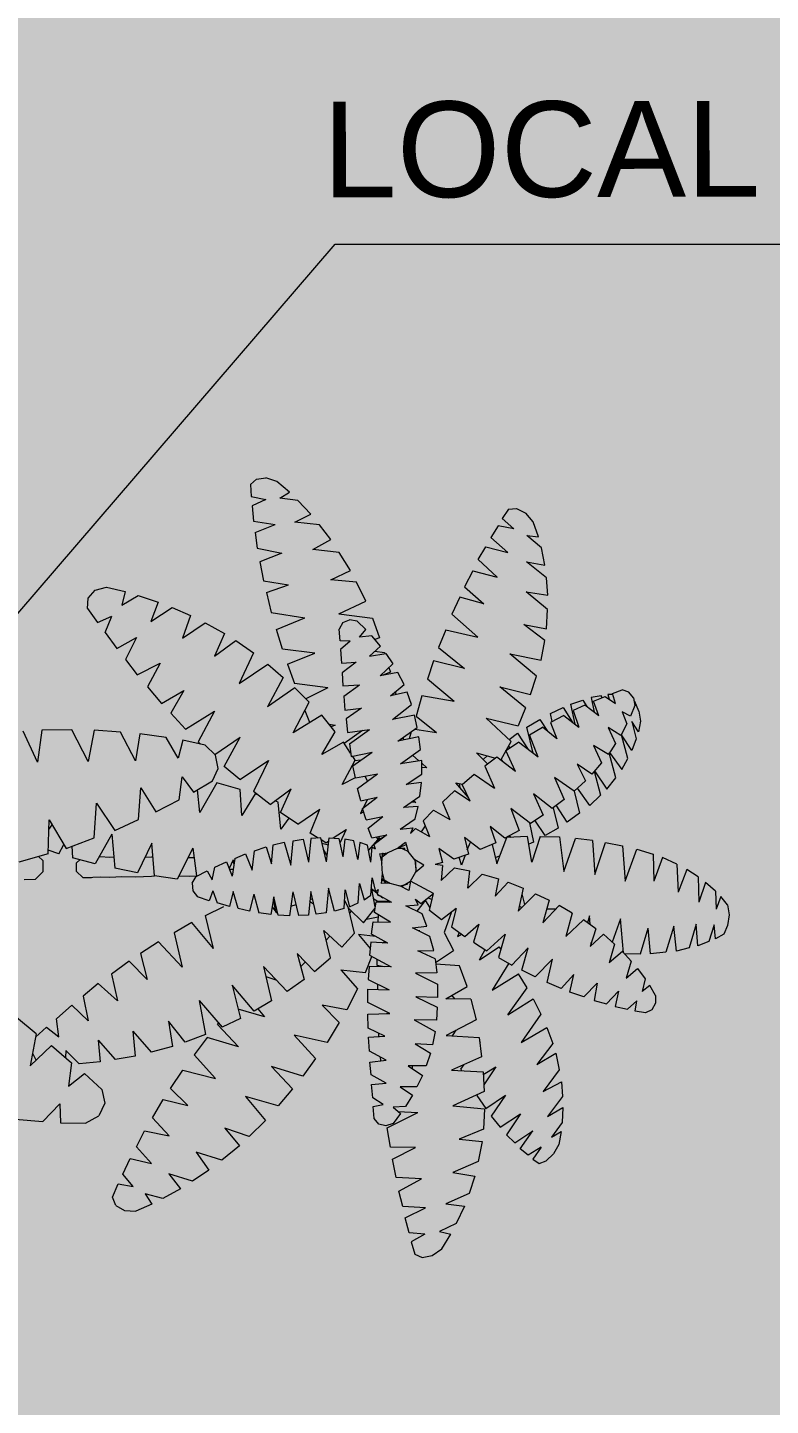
# Model space of a CAD drawing. Header units: centimetres. Extents: x 7997 to 116674, y 1017 to 13844.
# Drawn here: x 25346 to 25657, y 9328 to 9904 of the extents above; entities that cross this region are included whole.
import ezdxf
from ezdxf.enums import TextEntityAlignment as Align

# ---------------------------------------------------------------- set-up
doc = ezdxf.new("R2010")
doc.units = ezdxf.units.CM
doc.header["$LTSCALE"] = 200
doc.layers.add('DIM', color=11, linetype='Continuous')
doc.layers.add('LINES', color=7, linetype='Continuous')
doc.layers.add('FURNITURE', color=251, linetype='Continuous', lineweight=5)
doc.layers.add('TEXT', color=6, linetype='Continuous', lineweight=18)
doc.styles.add('ARIAL', font='arial.ttf', dxfattribs={"width": 0.8, "height": 150})
doc.styles.add('T2', font='')
doc.styles.get('T2').set_extended_font_data('Elisia')
doc.dimstyles.new('NORMAL', dxfattribs={"dimtxt": 18, "dimasz": 5, "dimexe": 5, "dimexo": 5, "dimgap": 1, "dimtad": 0, "dimdec": 0, "dimdsep": 46, "dimtxsty": 'T2', "dimblk1": 'OBLIQUE', "dimblk2": 'OBLIQUE', "dimsah": 1, "dimcen": 0.09, "dimclrd": 4, "dimclre": 4, "dimclrt": 6, "dimadec": 0, "dimazin": 0, "dimtfac": 1, "dimtdec": 0, "dimtofl": 0, "dimtmove": 1, "dimatfit": 2, "dimldrblk": 'OPEN30', "dimfxl": 0, "dimtolj": 1, "dimtzin": 0, "dimlwd": 5, "dimlwe": 5, "dimarcsym": 0})

# ---------------------------------------------------------------- blocks, each defined once
blk = doc.blocks.new('_OBLIQUE')
at = {"color": 0, "linetype": 'ByBlock'}
blk.add_line((-0.5, -0.5), (0.5, 0.5), dxfattribs=at)
blk = doc.blocks.new('DOT')
at = {"color": 0, "linetype": 'ByBlock'}
blk.add_line((-0.5, 0), (-1, 0), dxfattribs=at)
at = {"color": 0, "linetype": 'ByBlock', "const_width": 0.5}
blk.add_lwpolyline([(-0.25, 0, 1), (0.25, 0, 1)], format="xyb", close=True, dxfattribs=at)
blk = doc.blocks.new('t4p')
at = {"color": 6, "linetype": 'ByBlock'}
for p, q in [((109.58, 118.11), (110.65, 121.91)), ((110.65, 121.91), (112.96, 122.98)), ((112.96, 122.98), (116.17, 122.39)), ((116.17, 122.39), (119.14, 120.29)), ((113.91, 115.73), (109.58, 118.11)), ((119.14, 120.29), (122.05, 115.77)), ((108.98, 115.22), (107.74, 110.51)), ((113.91, 115.73), (108.98, 115.22)), ((118.43, 114.9), (122.05, 115.77)), ((123.77, 112.41), (118.43, 114.9)), ((126.33, 107.02), (123.77, 112.41)), ((107.74, 110.51), (114.09, 107.38)), ((16.98, 106.07), (15.97, 103.5)), ((16.98, 106.07), (19.65, 107.74)), ((19.65, 107.74), (23.22, 107.89)), ((28.21, 105.8), (23.22, 107.89)), ((26.19, 102.51), (28.21, 105.8)), ((31.71, 103.97), (26.19, 102.51)), ((37.24, 101), (31.71, 103.97)), ((106.97, 106.98), (105.78, 102.11)), ((114.09, 107.38), (106.97, 106.98)), ((120.51, 106.19), (126.33, 107.02)), ((127.81, 103.06), (120.51, 106.19)), ((15.97, 103.5), (17.75, 99.34)), ((17.75, 99.34), (22.39, 100.17)), ((22.39, 100.17), (19.24, 96.33)), ((33.67, 96.29), (37.24, 101)), ((105.78, 102.11), (112.9, 98.31)), ((129.65, 97.64), (127.81, 103.06)), ((19.24, 96.33), (21.55, 91.38)), ((41.1, 98.59), (33.67, 96.29)), ((46.26, 95.18), (41.1, 98.59)), ((42.28, 89.52), (46.26, 95.18)), ((105.01, 97.88), (103.82, 92.06)), ((112.9, 98.31), (105.01, 97.88)), ((122.82, 96.45), (129.65, 97.64)), ((130.72, 93.05), (122.82, 96.45)), ((21.55, 91.38), (28.27, 92.97)), ((28.27, 92.97), (23.51, 87.78)), ((50.3, 92.06), (42.28, 89.52)), ((55.83, 87.62), (50.3, 92.06)), ((103.82, 92.06), (111.06, 88.53)), ((132.03, 86.79), (130.72, 93.05)), ((146.46, 91.14), (143.97, 89.09)), ((150.5, 88.61), (146.46, 91.14)), ((147.89, 92.41), (149.91, 93.76)), ((150.5, 88.61), (147.89, 92.41)), ((149.91, 93.76), (152.05, 92.93)), ((154.36, 90.71), (152.05, 92.93)), ((23.51, 87.78), (26.13, 82.79)), ((51.31, 82.04), (55.83, 87.62)), ((103.28, 88.37), (102.27, 82.24)), ((111.06, 88.53), (103.28, 88.37)), ((124.78, 85.96), (132.03, 86.79)), ((139.69, 84.73), (142.25, 87.26)), ((142.25, 87.26), (147.95, 83.5)), ((143.97, 89.09), (147.95, 83.5)), ((156.09, 87.82), (154.36, 90.71)), ((156.86, 83.78), (156.09, 87.82)), ((26.13, 82.79), (33.85, 84.37)), ((33.85, 84.37), (28.62, 78.71)), ((58.97, 84.69), (51.31, 82.04)), ((64.08, 79.7), (58.97, 84.69)), ((102.27, 82.24), (111.95, 77.52)), ((132.45, 82.91), (124.78, 85.96)), ((132.86, 76.49), (132.45, 82.91)), ((134.88, 78.79), (137.73, 82.27)), ((137.73, 82.27), (144.09, 78.16)), ((144.09, 78.16), (139.69, 84.73)), ((157.15, 80.89), (153.77, 85.48)), ((153.77, 85.48), (156.86, 83.78)), ((-14.44, 78.83), (-5.83, 79.62)), ((-5.83, 79.62), (-0.42, 74.16)), ((-0.42, 74.16), (-0.3, 80.1)), ((-0.3, 80.1), (7.6, 80.26)), ((7.6, 80.26), (11.75, 77.92)), ((13.71, 73.96), (11.75, 77.92)), ((28.62, 78.71), (32.01, 73.01)), ((57.85, 72.18), (64.08, 79.7)), ((98.23, 79.31), (97.94, 75.58)), ((99.66, 81.09), (98.23, 79.31)), ((101.86, 81.68), (99.66, 81.09)), ((104.11, 80.89), (101.86, 81.68)), ((106.49, 77.84), (104.11, 80.89)), ((104.17, 75.82), (106.49, 77.84)), ((139.4, 72.22), (134.88, 78.79)), ((157.33, 72.81), (152.58, 79.03)), ((152.58, 79.03), (157.45, 76.18)), ((157.45, 76.18), (157.15, 80.89)), ((12.82, 69.68), (13.71, 73.96)), ((32.01, 73.01), (39.73, 74.95)), ((39.73, 74.95), (34.38, 69.56)), ((68.12, 75.19), (57.85, 72.18)), ((72.58, 69.92), (68.12, 75.19)), ((101.09, 74.99), (97.82, 72.89)), ((97.94, 75.58), (101.09, 74.99)), ((108.03, 75.62), (104.17, 75.82)), ((105.66, 77.13), (111.95, 77.52)), ((110.29, 72.1), (108.03, 75.62)), ((122.94, 75.46), (132.86, 76.49)), ((132.74, 71.03), (122.94, 75.46)), ((130.43, 72.3), (133.22, 76.37)), ((133.22, 76.37), (139.4, 72.22)), ((7.42, 64.69), (12.82, 69.68)), ((34.38, 69.56), (38.24, 63.86)), ((66.04, 62.87), (72.58, 69.92)), ((97.82, 72.89), (97.46, 68.69)), ((106.43, 69.45), (110.29, 72.1)), ((111.66, 69.49), (106.43, 69.45)), ((113.44, 65.96), (111.66, 69.49)), ((130.6, 71.98), (130.43, 72.3)), ((132.45, 64.85), (132.74, 71.03)), ((156.38, 64.42), (151.27, 71.23)), ((151.27, 71.23), (157.04, 68.14)), ((157.04, 68.14), (157.33, 72.81)), ((2.37, 68.57), (7.42, 64.69)), ((3.32, 61.29), (2.37, 68.57)), ((38.24, 63.86), (48.52, 66.48)), ((41.87, 59.07), (48.52, 66.48)), ((75.84, 65.88), (66.04, 62.87)), ((79.94, 60.42), (75.84, 65.88)), ((97.28, 65.64), (96.93, 61.61)), ((102.04, 68.26), (97.28, 65.64)), ((97.46, 68.69), (102.04, 68.26)), ((108.98, 62.87), (113.44, 65.96)), ((122.53, 64.34), (132.45, 64.85)), ((132.45, 65.76), (136.43, 63.39)), ((136.43, 63.39), (132.62, 68.97)), ((-9.63, 62.12), (-2.92, 55.82)), ((-7.67, 52.1), (-9.63, 62.12)), ((-2.92, 55.82), (3.32, 61.29)), ((5.7, 61.61), (1.54, 57.41)), ((12.35, 61.01), (5.7, 61.61)), ((11.7, 54.24), (12.35, 61.01)), ((102.1, 61.05), (96.81, 58.24)), ((96.93, 61.61), (102.1, 61.05)), ((100.19, 60.02), (100.25, 61.21)), ((114.57, 62.95), (108.98, 62.87)), ((110.23, 62.87), (110.23, 63.74)), ((115.99, 58.91), (114.57, 62.95)), ((132.03, 60.18), (122.53, 64.34)), ((125.5, 64.02), (125.73, 64.5)), ((125.5, 64.02), (126.51, 62.56)), ((154.36, 56.14), (149.37, 62.67)), ((149.37, 62.67), (155.31, 59.23)), ((155.31, 59.23), (156.38, 64.42)), ((-8.91, 58.2), (-7.85, 60.3)), ((-7.85, 60.3), (-7.79, 60.34)), ((1.54, 57.41), (1.48, 59.66)), ((11.7, 54.24), (17.04, 60.3)), ((23.28, 59.31), (17.04, 60.3)), ((22.62, 51.47), (23.28, 59.31)), ((22.62, 51.47), (28.33, 58.08)), ((35.04, 56.38), (28.33, 58.08)), ((33.79, 48.42), (35.04, 56.38)), ((45.97, 53.57), (41.87, 59.07)), ((55.77, 56.58), (45.97, 53.57)), ((55.77, 56.58), (49.23, 49.53)), ((73.29, 53.01), (79.94, 60.42)), ((96.81, 58.24), (96.57, 53.77)), ((111.24, 56.02), (115.99, 58.91)), ((116.65, 56.34), (111.24, 56.02)), ((117.48, 52.18), (116.65, 56.34)), ((131.26, 54.08), (132.03, 60.18)), ((-7.67, 52.1), (-13.84, 46.99)), ((-7.91, 53.21), (-4.46, 50.12)), ((-4.46, 50.12), (-0.6, 53.13)), ((-0.6, 53.13), (-1.31, 47.47)), ((39.02, 54.99), (33.79, 48.42)), ((45.43, 52.7), (39.02, 54.99)), ((43.53, 42.04), (45.43, 52.7)), ((83.56, 55.39), (73.29, 53.01)), ((87.42, 49.17), (83.56, 55.39)), ((101.74, 53.53), (96.51, 51.03)), ((96.57, 53.77), (101.74, 53.53)), ((99.72, 52.58), (99.72, 53.61)), ((110.89, 48.46), (117.48, 52.18)), ((120.98, 53.41), (131.26, 54.08)), ((130.37, 48.58), (120.98, 53.41)), ((124.01, 51.79), (122.82, 53.53)), ((131.38, 55.19), (131.56, 55.55)), ((131.44, 55.59), (131.44, 55.67)), ((131.44, 55.67), (131.56, 55.55)), ((131.56, 55.55), (131.44, 55.59)), ((150.68, 46.88), (144.44, 55.74)), ((144.44, 55.74), (152.58, 51.07)), ((152.58, 51.07), (154.36, 56.14)), ((3.5, 43.27), (8.67, 48.14)), ((7.12, 40.42), (8.67, 48.14)), ((43.53, 42.04), (50.66, 50.36)), ((49.23, 49.53), (49.59, 49.09)), ((56.42, 47.67), (50.66, 50.36)), ((53.93, 37.29), (56.42, 47.67)), ((82.08, 43.71), (87.42, 49.17)), ((96.51, 51.03), (96.39, 46.6)), ((117.89, 48.62), (110.89, 48.46)), ((118.19, 44.58), (117.89, 48.62)), ((128.76, 42.12), (130.37, 48.58)), ((-1.31, 47.47), (3.5, 43.27)), ((60.7, 45.45), (53.93, 37.29)), ((63.96, 47.27), (55.71, 44.82)), ((66.22, 42.28), (60.7, 45.45)), ((61.88, 44.74), (63.96, 47.27)), ((89.8, 45.25), (82.08, 43.71)), ((93.25, 38.6), (89.8, 45.25)), ((96.39, 46.6), (103.28, 46.44)), ((103.28, 46.44), (96.45, 42.92)), ((102.33, 46.44), (102.87, 46.2)), ((111.54, 41.25), (118.19, 44.58)), ((140.35, 47.11), (148.3, 42.12)), ((140.35, 47.11), (146.46, 38.68)), ((148.3, 42.12), (150.68, 46.88)), ((167.43, 42.76), (171.29, 43.83)), ((171.29, 43.83), (175.15, 39.91)), ((174.08, 44.66), (177.94, 45.57)), ((175.15, 39.91), (174.08, 44.66)), ((177.94, 45.57), (180.79, 42.88)), ((183.53, 46.72), (180.26, 46.16)), ((180.26, 46.16), (180.79, 42.88)), ((185.49, 45.73), (183.53, 46.72)), ((186.67, 43.67), (185.49, 45.73)), ((186.73, 41.25), (186.67, 43.67)), ((11.87, 36.5), (7.12, 40.42)), ((17.87, 41.97), (11.87, 36.5)), ((16.03, 33.53), (17.87, 41.97)), ((63.78, 31.51), (66.22, 42.28)), ((71.09, 39.39), (63.78, 31.51)), ((76.5, 35.59), (71.09, 39.39)), ((96.45, 42.92), (96.45, 38.8)), ((96.45, 38.8), (103.16, 39.03)), ((96.57, 35.75), (103.16, 39.03)), ((118.31, 41.49), (111.54, 41.25)), ((111.66, 41.25), (111.6, 41.29)), ((118.31, 37.37), (118.31, 41.49)), ((128.76, 42.12), (120.86, 41.89)), ((120.86, 41.89), (127.64, 38.12)), ((122.71, 40.82), (123.6, 41.97)), ((135.48, 39.27), (143.79, 34.2)), ((140.7, 30.92), (135.48, 39.27)), ((157.15, 38.92), (152.76, 37.06)), ((161.13, 34.56), (157.15, 38.92)), ((164.22, 41.61), (159.83, 40.06)), ((159.83, 40.06), (161.13, 34.56)), ((168.44, 37.29), (164.22, 41.61)), ((168.44, 37.29), (167.43, 42.76)), ((183.47, 36.07), (182.52, 39.99)), ((184.95, 38.16), (182.52, 39.99)), ((186.73, 41.25), (184.95, 38.16)), ((27.26, 35.31), (21.61, 29.49)), ((25.18, 27.2), (27.26, 35.31)), ((64.44, 34.6), (67.59, 35.63)), ((74.3, 27.43), (76.5, 35.59)), ((87.96, 32.62), (93.25, 38.6)), ((96.87, 31.71), (96.57, 35.75)), ((99.48, 37.21), (99.48, 38.88)), ((111.42, 33.85), (118.31, 37.37)), ((127.64, 38.12), (125.26, 31.67)), ((146.46, 38.68), (143.79, 34.2)), ((149.02, 35.23), (144.8, 33.14)), ((154.48, 29.73), (149.02, 35.23)), ((152.76, 37.06), (154.48, 29.73)), ((179.13, 30.48), (177.53, 35.83)), ((177.53, 35.83), (181.09, 32.74)), ((181.09, 32.74), (183.47, 36.07)), ((21.61, 29.49), (16.03, 33.53)), ((38.24, 31.51), (30.82, 23.55)), ((35.81, 20.74), (38.24, 31.51)), ((74.3, 27.43), (79.76, 33.17)), ((76.85, 30.13), (75.37, 31.59)), ((79.76, 33.17), (84.75, 28.82)), ((87.96, 32.62), (95.74, 33.57)), ((95.74, 33.57), (97.76, 28.54)), ((103.82, 31.83), (96.87, 31.71)), ((97.05, 28.15), (103.82, 31.83)), ((101.62, 31.79), (99.42, 31.31)), ((99.42, 31.31), (99.48, 29.45)), ((118.13, 33.73), (111.42, 33.85)), ((117.6, 29.37), (118.13, 33.73)), ((117.72, 30.52), (123.36, 26.84)), ((125.26, 31.67), (117.78, 31.08)), ((137.55, 29.1), (141.65, 31.47)), ((141.65, 31.47), (146.88, 26.09)), ((144.8, 33.14), (146.88, 26.09)), ((173.96, 25.1), (172.18, 30.92)), ((176.4, 27.43), (172.18, 30.92)), ((179.13, 30.48), (176.4, 27.43)), ((30.82, 23.55), (25.18, 27.2)), ((84.75, 28.82), (82.73, 20.31)), ((93.6, 21.61), (97.28, 25.97)), ((97.52, 24.07), (97.05, 28.15)), ((117.6, 29.37), (112.25, 26.88)), ((112.25, 26.88), (117.18, 26.72)), ((117.18, 26.72), (116.05, 22.33)), ((120.51, 21.14), (123.36, 26.84)), ((129.65, 24.19), (133.87, 26.96)), ((131.5, 29.77), (137.79, 25.69)), ((131.5, 29.77), (133.34, 26.6)), ((133.87, 26.96), (139.63, 21.73)), ((139.63, 21.73), (137.55, 29.1)), ((138.27, 26.36), (137.79, 25.69)), ((176.76, 27.87), (175.86, 17.22)), ((176.93, 28.07), (182.1, 28.19)), ((182.1, 28.19), (184.48, 20.15)), ((185.19, 28.19), (184.48, 20.15)), ((190, 27.75), (185.19, 28.19)), ((192.61, 19.55), (190, 27.75)), ((193.39, 27.39), (192.61, 19.55)), ((197.31, 26.44), (193.39, 27.39)), ((199.62, 19), (197.31, 26.44)), ((48.1, 25.69), (41.39, 17.57)), ((48.1, 25.69), (45.67, 15.36)), ((82.73, 20.31), (88.32, 25.57)), ((84.57, 22.05), (83.44, 23.32)), ((88.32, 25.57), (92.35, 21.22)), ((98.95, 22.25), (93.6, 21.61)), ((102.81, 24.38), (97.52, 24.07)), ((102.81, 24.38), (97.7, 21.57)), ((101.09, 24.27), (101.86, 23.87)), ((116.05, 22.33), (110.53, 19.59)), ((122.82, 19.43), (126.98, 22.48)), ((125.26, 21.22), (124.72, 22.4)), ((124.72, 22.4), (125.91, 21.69)), ((126.98, 22.48), (131.38, 18.64)), ((131.38, 18.64), (129.65, 24.19)), ((160.72, 15.28), (158.64, 22.64)), ((164.22, 17.45), (158.64, 22.64)), ((168.14, 20.23), (166.3, 25.77)), ((170.46, 21.97), (166.3, 25.77)), ((166.72, 25.33), (166.66, 24.58)), ((173.96, 25.1), (170.46, 21.97)), ((175.86, 17.22), (173.25, 24.5)), ((200.04, 25.81), (199.62, 19)), ((203.54, 24.5), (200.04, 25.81)), ((205.26, 19.2), (203.54, 24.5)), ((205.62, 23.67), (205.26, 19.2)), ((208.23, 22.17), (205.62, 23.67)), ((209.48, 19.51), (208.23, 22.17)), ((41.39, 17.57), (35.81, 20.74)), ((92.35, 21.22), (90.51, 13.38)), ((90.51, 13.38), (95.26, 18.01)), ((95.26, 18.01), (98.89, 13.34)), ((97.7, 21.57), (98.29, 17.65)), ((98.29, 17.65), (103.64, 17.77)), ((103.64, 17.77), (98.65, 14.76)), ((99.78, 15.47), (99.72, 17.65)), ((110.53, 19.59), (115.1, 19.12)), ((112.37, 20.5), (112.85, 20.42)), ((115.1, 19.12), (113.62, 15.24)), ((122.88, 14.68), (120.51, 21.18)), ((124.31, 13.65), (122.82, 19.43)), ((156.68, 12.9), (151.45, 18.29)), ((153.53, 11.24), (151.45, 18.29)), ((168.14, 20.23), (164.22, 17.45)), ((166.18, 16.23), (165.47, 18.33)), ((166.3, 18.92), (166.18, 16.23)), ((209.96, 16.11), (209.48, 19.51)), ((45.67, 15.36), (51.43, 12.62)), ((55.94, 13.26), (54.4, 7.91)), ((59.51, 14.13), (55.94, 13.26)), ((60.87, 8.74), (59.51, 14.13)), ((60.87, 8.74), (62.42, 14.6)), ((66.16, 15.2), (62.42, 14.6)), ((67.17, 9.65), (66.16, 15.2)), ((66.58, 12.82), (67.76, 14.33)), ((67.76, 14.33), (66.99, 10.29)), ((68.42, 15.4), (67.17, 9.65)), ((67.76, 14.33), (68.24, 14.76)), ((68.12, 14.17), (67.76, 14.33)), ((71.98, 15.59), (68.42, 15.4)), ((73.05, 8.11), (71.98, 15.59)), ((73.05, 8.11), (74.83, 15.55)), ((77.98, 15.4), (74.83, 15.55)), ((78.69, 7.99), (77.98, 15.4)), ((80.36, 15.2), (78.69, 7.99)), ((83.5, 14.72), (80.36, 15.2)), ((84.28, 7.04), (83.5, 14.72)), ((86.12, 14.29), (84.28, 7.04)), ((89.15, 13.46), (86.12, 14.29)), ((89.15, 13.46), (89.5, 7.56)), ((89.27, 10.88), (90.51, 13.38)), ((91.4, 14.25), (90.87, 14.92)), ((96.16, 16.78), (99.78, 16.11)), ((98.95, 12.98), (97.94, 7.4)), ((98.65, 14.76), (99.24, 11.44)), ((98.89, 13.34), (98.89, 13.18)), ((113.62, 15.24), (108.51, 12.7)), ((114.69, 10.92), (111.95, 14.41)), ((116.17, 13.38), (114.69, 10.92)), ((119.68, 17.18), (115.99, 14.21)), ((115.99, 14.21), (117.24, 8.94)), ((117.36, 15.36), (117.36, 15.36)), ((124.31, 13.65), (119.68, 17.18)), ((143.79, 14.64), (149.25, 9.14)), ((145.39, 7.36), (143.79, 14.64)), ((144.92, 13.46), (144.09, 13.18)), ((155.49, 14.05), (152.7, 14.01)), ((160.72, 15.28), (156.68, 12.9)), ((205.68, 8.66), (205.92, 14.37)), ((207.4, 10.37), (205.92, 14.37)), ((209.42, 13.02), (207.4, 10.37)), ((209.42, 13.02), (209.96, 16.11)), ((41.69, 7.56), (43.17, 9.5)), ((46.8, 10.72), (43.17, 9.5)), ((47.99, 7.63), (46.8, 10.72)), ((47.99, 7.63), (49.35, 11.44)), ((53.21, 12.58), (49.35, 11.44)), ((54.4, 7.91), (53.21, 12.58)), ((74, 12.15), (72.34, 12.7)), ((78.34, 11.08), (79.58, 11.95)), ((79.23, 10.33), (78.4, 10.6)), ((89.5, 7.56), (90.87, 12.9)), ((90.87, 12.9), (93.6, 11.67)), ((93.6, 11.67), (94.08, 5.62)), ((94.08, 5.62), (95.44, 10.76)), ((95.44, 10.76), (97.58, 9.34)), ((97.58, 9.34), (98, 3.83)), ((99.6, 8.78), (97.94, 7.4)), ((99.54, 11.16), (98.47, 10.53)), ((99.24, 11.44), (104.06, 11.52)), ((99.72, 11.44), (99.54, 11.16)), ((99.54, 11.16), (103.4, 11.16)), ((99.6, 8.98), (104.06, 11.52)), ((99.84, 7.56), (99.6, 8.98)), ((100.91, 9.69), (99.9, 9.42)), ((99.9, 9.42), (99.9, 9.14)), ((100.43, 9.46), (101.32, 10.17)), ((101.32, 10.17), (101.38, 10.01)), ((103.4, 11.48), (103.7, 11.32)), ((108.51, 12.7), (112.43, 12.39)), ((117.24, 8.94), (109.99, 4.98)), ((112.43, 12.39), (111.54, 10.64)), ((111.54, 10.64), (113.2, 12.03)), ((113.2, 12.03), (117.24, 8.94)), ((114.69, 10.92), (114.63, 10.88)), ((114.63, 10.88), (114.69, 10.92)), ((114.81, 10.76), (114.75, 11.08)), ((115.58, 10.21), (116.77, 10.76)), ((136.6, 9.85), (140.64, 5.5)), ((137.61, 4.39), (136.6, 9.85)), ((144.98, 9.18), (145.81, 12.54)), ((149.25, 9.14), (153.53, 11.24)), ((193.68, 0.19), (194.04, 8.9)), ((196.77, 1.81), (194.04, 8.9)), ((200.28, 4.19), (200.51, 12.15)), ((202.65, 5.93), (200.51, 12.15)), ((205.68, 8.66), (202.65, 5.93)), ((41.57, 5.18), (41.69, 7.56)), ((41.57, 5.18), (42.76, 3.08)), ((84.57, 8.31), (84.1, 8.47)), ((89.68, 8.39), (89.44, 8.23)), ((97.94, 7.4), (97.7, 7)), ((98, 3.83), (99.07, 8.31)), ((98.35, 7.75), (98, 7.91)), ((99.07, 8.31), (99.84, 7.56)), ((100.97, 5.69), (101.26, 2.65)), ((103.58, 5.58), (100.97, 5.69)), ((101.8, 4.9), (101.03, 4.7)), ((101.09, 4.07), (103.58, 5.58)), ((101.26, 2.65), (101.98, 5.58)), ((102.45, 4.9), (101.98, 5.58)), ((102.33, 5.06), (103.1, 5.3)), ((103.1, 5.3), (103.16, 5.58)), ((103.58, 5.58), (106.67, 6.41)), ((109.52, 7.95), (106.67, 6.41)), ((106.67, 6.41), (109.1, 5.93)), ((107.2, 6.68), (109.99, 4.98)), ((109.1, 5.93), (108.87, 5.62)), ((109.99, 4.98), (109.52, 7.95)), ((109.99, 4.98), (111.72, 2.09)), ((123.83, 0.86), (119.68, 4.82)), ((120.15, 0.15), (119.68, 4.82)), ((128.05, 7.28), (128.64, 1.85)), ((132.51, 2.92), (128.05, 7.28)), ((132.51, 2.92), (137.61, 4.39)), ((140.64, 5.5), (145.39, 7.36)), ((176.64, -5.71), (177.41, 5.38)), ((177.41, 5.38), (181.15, -4.64)), ((186.2, -3.02), (186.44, 5.46)), ((189.17, -1.95), (186.44, 5.46)), ((-7.73, 3.79), (-11.23, 3.79)), ((-5.29, 1.34), (-7.73, 3.79)), ((-5.29, -2.15), (-5.29, 1.34)), ((5.28, 1.34), (7.18, 3.24)), ((5.28, 1.34), (5.28, -1.35)), ((7.18, 3.24), (9.91, 3.24)), ((9.91, 3.24), (10.33, 3.16)), ((10.33, 3.16), (12.7, 3.04)), ((12.7, 3.04), (15.73, 3.12)), ((15.73, 3.12), (19.42, 2.96)), ((16.39, -10.34), (17.28, 0.35)), ((24.35, 1.85), (17.28, 0.35)), ((19.42, 2.96), (23.75, 3.12)), ((23.75, 3.12), (28.8, 2.88)), ((28.98, -7.45), (24.35, 1.85)), ((28.8, 2.88), (29.72, 2.85)), ((29.69, 2.84), (28.98, -7.45)), ((36.82, 3.91), (29.69, 2.84)), ((41.81, -5.75), (36.82, 3.91)), ((37.29, 2.88), (40.68, 3.04)), ((40.68, 3.04), (42.94, 2.92)), ((41.81, -5.75), (42.94, 2.96)), ((42.76, 3.08), (46.2, 1.34)), ((46.2, 1.34), (47.75, 4.23)), ((47.75, 4.23), (48.64, 0.27)), ((48.64, 0.27), (52.32, -1.43)), ((52.32, -1.43), (54.1, 3.04)), ((54.4, -1.99), (53.15, 0.67)), ((54.4, 1.02), (53.27, 1.02)), ((53.93, 2.69), (54.1, 2.69)), ((54.94, -2.46), (54.1, 3.04)), ((58.32, -3.89), (60.34, 1.22)), ((60.34, 1.22), (61.11, -4.84)), ((101.26, 2.65), (101.03, -0.76)), ((111.48, -1.71), (111.78, 1.34)), ((111.6, -1.12), (111.72, 2.09)), ((111.9, 1.93), (111.66, 1.73)), ((111.78, 1.34), (111.66, 1.34)), ((111.72, 2.09), (114.21, -0.01)), ((120.15, 0.15), (117.83, -0.21)), ((123.83, 0.86), (128.64, 1.85)), ((126.03, 0.03), (125.38, -2.46)), ((127.28, -3.06), (126.03, 0.03)), ((156.92, -8.6), (158.22, 2.29)), ((158.22, 2.29), (161.85, -8.09)), ((167.25, -7.45), (167.91, 3.24)), ((167.91, 3.24), (171.29, -6.78)), ((193.68, 0.19), (189.17, -1.95)), ((200.28, 4.19), (196.77, 1.81)), ((-3.57, -4.32), (-12.84, -1.71)), ((-5.29, -2.15), (-6.66, -3.49)), ((-0.3, -4.28), (-3.57, -5.47)), ((-0.3, -4.28), (1.3, -7.14)), ((3.86, -6.66), (4.03, -3.02)), ((11.1, -1.04), (4.03, -3.02)), ((5.28, -1.35), (6.29, -2.38)), ((16.39, -10.34), (11.1, -1.04)), ((12.7, -3.18), (12.29, -3.18)), ((15.73, -3.02), (12.7, -3.18)), ((16.98, -3.1), (15.73, -3.02)), ((26.79, -3.06), (28.8, -3.1)), ((28.8, -3.1), (29.28, -3.1)), ((40.68, -2.78), (40.26, -2.82)), ((40.32, -2.9), (41.99, -2.86)), ((42.17, -2.86), (40.68, -2.78)), ((41.99, -2.86), (42.17, -2.86)), ((54.04, -1.35), (54.46, -1.31)), ((54.4, -1.99), (54.58, -0.52)), ((54.94, -2.46), (58.32, -3.89)), ((64.79, -6.07), (66.46, -0.72)), ((66.46, -0.72), (66.99, -6.62)), ((70.44, -7.45), (72.52, -0.25)), ((72.52, -0.25), (73.29, -7.93)), ((76.44, -8.36), (78.1, -1.2)), ((78.81, -8.6), (78.1, -1.2)), ((83.74, -1.27), (81.96, -8.72)), ((83.92, -3.21), (82.79, -5.12)), ((83.74, -1.27), (84.63, -8.8)), ((87.66, -8.56), (88.85, -2.82)), ((88.55, -4.01), (88.91, -3.81)), ((89.5, -8.36), (88.85, -2.82)), ((93.54, -1.87), (92.29, -7.73)), ((93.66, -2.9), (93.36, -2.7)), ((94.25, -7.25), (93.54, -1.87)), ((97.64, -1.04), (96.57, -6.38)), ((97.64, -1.04), (98.12, -5.71)), ((100.37, -3.69), (101.03, -0.76)), ((100.37, -3.69), (102.93, -3.97)), ((102.93, -3.97), (100.67, -2.19)), ((101.03, -0.76), (101.32, -3.81)), ((101.32, -3.81), (101.38, -3.81)), ((101.38, -3.81), (102.04, -3.29)), ((102.69, -3.85), (102.63, -3.97)), ((105.9, -5.27), (102.93, -3.97)), ((111.48, -1.71), (109.4, -4.32)), ((114.21, -0.01), (111.48, -1.71)), ((111.48, -1.16), (111.6, -1.12)), ((120.09, -0.76), (117.83, -0.21)), ((119.02, -5.23), (120.09, -0.76)), ((123.66, -1.87), (119.02, -5.23)), ((128.29, -3.37), (123.66, -1.87)), ((127.04, -8.56), (128.29, -3.37)), ((135.71, -6.38), (137.2, -0.32)), ((136.66, -2.3), (138.09, -2.78)), ((137.2, -0.32), (140.35, -8.48)), ((148.19, -0.76), (146.88, -8.84)), ((150.8, -8.76), (148.19, -0.76)), ((181.15, -4.64), (186.2, -3.02)), ((-3.57, -4.32), (-3.21, -14.9)), ((-3.21, -14.9), (2.01, -5.95)), ((2.01, -5.95), (10.86, -9.15)), ((61.11, -4.84), (64.79, -6.07)), ((66.99, -6.62), (70.44, -7.45)), ((73.29, -7.93), (76.44, -8.36)), ((81.96, -8.72), (78.81, -8.6)), ((83.56, -7.21), (82.08, -8.12)), ((82.32, -7.1), (84.34, -6.54)), ((83.56, -7.21), (84.51, -7.85)), ((84.63, -8.8), (87.66, -8.56)), ((89.92, -11.37), (87.96, -7.02)), ((92.29, -7.73), (89.5, -8.36)), ((96.57, -6.38), (94.25, -7.25)), ((96.87, -4.76), (99.96, -8.16)), ((98.12, -5.71), (99.01, -5.23)), ((98.59, -6.46), (99.01, -5.23)), ((102.69, -9.55), (98.59, -6.46)), ((99.96, -8.16), (99.42, -8.96)), ((99.9, -7.49), (99.96, -8.16)), ((99.96, -8.16), (100.19, -7.73)), ((99.96, -8.16), (101.8, -8.92)), ((100.37, -9.15), (99.96, -8.16)), ((108.33, -5.23), (105.9, -5.27)), ((105.9, -5.27), (108.57, -7.21)), ((109.4, -4.32), (106.43, -5.67)), ((108.75, -6.42), (106.61, -5.59)), ((108.33, -5.23), (108.15, -4.92)), ((108.57, -7.21), (109.4, -4.32)), ((109.28, -4.6), (109.16, -4.44)), ((131.97, -4.84), (127.04, -8.56)), ((127.93, -4.72), (128.94, -7.14)), ((136.9, -6.86), (131.97, -4.84)), ((135.12, -12.05), (136.9, -6.86)), ((139.75, -8.32), (135.12, -12.05)), ((144.21, -10.7), (139.75, -8.32)), ((140.23, -8.2), (140.17, -8.56)), ((146.88, -8.84), (140.35, -8.48)), ((141.59, -8.56), (141.24, -9.15)), ((148.66, -6.98), (147.24, -6.38)), ((147.53, -13.11), (148.66, -6.98)), ((150.8, -8.76), (156.92, -8.6)), ((167.25, -7.45), (161.85, -8.09)), ((171.29, -6.78), (176.64, -5.71)), ((-3.33, -11.93), (-2.32, -13.31)), ((10.86, -9.15), (11.7, -20.04)), ((11.7, -20.04), (17.34, -11.49)), ((17.34, -11.49), (24.82, -14.82)), ((69.49, -11.57), (68.71, -20)), ((71.98, -15.01), (69.49, -11.57)), ((81.13, -8.72), (78.63, -10.26)), ((78.63, -10.26), (81.72, -17.75)), ((85.82, -8.72), (89.92, -11.37)), ((89.33, -11.02), (89.68, -10.86)), ((97.94, -8.68), (96.87, -11.69)), ((96.87, -11.69), (101.44, -15.33)), ((97.94, -8.68), (102.69, -9.55)), ((102.33, -9.31), (102.39, -9.39)), ((102.39, -9.39), (102.45, -9.43)), ((106.91, -11.37), (110.83, -11.73)), ((106.91, -11.37), (111.66, -14.58)), ((110.83, -11.73), (110.11, -9.99)), ((110.11, -9.99), (111.66, -11.53)), ((111.66, -11.53), (116.05, -8.96)), ((114.75, -12.36), (113.44, -10.46)), ((114.15, -13.95), (116.05, -8.96)), ((141.65, -17.63), (144.21, -10.7)), ((147.83, -12.92), (141.65, -17.63)), ((151.75, -15.49), (147.83, -12.92)), ((152.4, -9.04), (149.2, -13.87)), ((156.44, -11.33), (152.4, -9.04)), ((154.9, -17.79), (156.44, -11.33)), ((24.82, -14.82), (25.59, -24.76)), ((25.59, -24.76), (30.29, -17.23)), ((30.29, -17.23), (37.59, -20.95)), ((44.01, -16.92), (43.41, -24.08)), ((49.41, -26.18), (44.01, -16.92)), ((57.19, -15.89), (56.78, -24.08)), ((61.41, -22.7), (57.19, -15.89)), ((74.77, -13.07), (69.37, -16.84)), ((69.37, -16.84), (72.81, -24.16)), ((74.77, -13.07), (81.72, -17.75)), ((94.43, -16.36), (95.38, -16.88)), ((95.15, -17.75), (94.43, -16.36)), ((96.21, -14.34), (95.09, -17.94)), ((96.21, -14.34), (101.44, -15.33)), ((111.66, -14.58), (112.61, -18.46)), ((114.15, -13.95), (117.42, -17.19)), ((117.42, -17.19), (122.47, -14.3)), ((120.21, -19.77), (122.47, -14.3)), ((148.78, -22.14), (151.75, -15.49)), ((159.35, -13.23), (155.91, -18.54)), ((163.21, -15.97), (159.35, -13.23)), ((161.61, -22.97), (163.21, -15.97)), ((37.59, -20.95), (38.54, -28.12)), ((66.16, -19.37), (60.93, -23.45)), ((66.16, -19.37), (72.81, -24.16)), ((68.71, -20), (67.59, -20.44)), ((94.61, -20.28), (93.6, -24.12)), ((94.61, -20.28), (99.78, -21.43)), ((95.09, -17.94), (99.78, -21.43)), ((95.38, -18.22), (96.81, -20.8)), ((108.03, -18.14), (113.14, -21.63)), ((112.61, -18.46), (108.03, -18.14)), ((111.84, -19.65), (110.41, -19.81)), ((111.12, -20.28), (111.84, -19.65)), ((124.01, -23.21), (120.21, -19.77)), ((128.88, -20), (124.01, -23.21)), ((128.29, -21.23), (124.49, -25.75)), ((128.88, -20), (126.39, -25.19)), ((154.66, -17.55), (148.78, -22.14)), ((158.4, -20.36), (154.66, -17.55)), ((155.37, -27.29), (158.4, -20.36)), ((166.42, -18.38), (162.62, -23.88)), ((169.87, -21.59), (166.42, -18.38)), ((167.85, -29.11), (169.87, -21.59)), ((38.54, -28.12), (42.11, -23.29)), ((42.11, -23.29), (48.1, -26.81)), ((56.78, -24.08), (49.41, -26.18)), ((65.69, -33.15), (60.93, -23.45)), ((62.3, -22.38), (61.41, -22.7)), ((92.89, -27.57), (88.73, -25.47)), ((88.73, -25.47), (92.89, -33.07)), ((93.6, -24.12), (99.84, -28.72)), ((108.81, -25.35), (113.8, -28.56)), ((113.68, -25.94), (108.81, -25.35)), ((113.14, -21.63), (113.68, -25.94)), ((124.49, -25.75), (126.51, -25.31)), ((125.5, -25.55), (125.73, -24.2)), ((126.39, -25.27), (126.33, -25.35)), ((126.39, -25.19), (130.25, -28.4)), ((130.25, -28.4), (136.6, -24)), ((133.63, -30.93), (136.6, -24)), ((161.61, -22.93), (155.37, -27.29)), ((165.11, -26.18), (161.61, -22.93)), ((167.96, -29.23), (171.83, -23.53)), ((171.83, -23.53), (174.68, -27.05)), ((48.1, -26.81), (49.89, -30.73)), ((56.66, -27.17), (51.79, -31.33)), ((56.66, -27.17), (65.69, -33.15)), ((92.95, -27.49), (92.12, -31.33)), ((92.95, -27.49), (99.84, -28.72)), ((95.86, -28.04), (96.69, -26.42)), ((113.8, -28.56), (113.8, -32.79)), ((143.2, -29.19), (137.38, -33.78)), ((143.2, -29.19), (140.23, -35.8)), ((162.56, -31.37), (165.11, -26.18)), ((167.13, -28.2), (162.56, -31.37)), ((170.22, -31.76), (167.13, -28.2)), ((174.68, -27.05), (172.66, -34.85)), ((172.72, -35.01), (176.52, -29.63)), ((176.52, -29.63), (178.48, -33.07)), ((-6.84, -32.99), (-11.23, -42.73)), ((-5.41, -43.09), (-6.84, -32.99)), ((9.08, -33.15), (4.09, -43.05)), ((11.04, -42.97), (9.08, -33.15)), ((23.93, -33.23), (19.3, -42.26)), ((25.42, -41.7), (23.93, -33.23)), ((37.35, -34.06), (33.67, -40.48)), ((38.84, -39.64), (37.35, -34.06)), ((49.89, -30.73), (49.05, -34.89)), ((51.79, -31.33), (56.84, -40.52)), ((91.11, -38.22), (91.64, -34.26)), ((91.64, -34.26), (98.29, -35.53)), ((92.89, -33.07), (92.06, -34.38)), ((92.12, -31.33), (98.29, -35.53)), ((94.67, -33.07), (92.71, -32.87)), ((107.08, -31.84), (113.44, -36.28)), ((113.8, -32.79), (107.08, -31.84)), ((107.44, -31.92), (107.2, -31.96)), ((112.9, -32.71), (110.89, -34.54)), ((115.4, -30.5), (113.8, -30.66)), ((113.8, -31.96), (115.4, -30.5)), ((131.02, -35.09), (134.47, -31.61)), ((131.02, -35.09), (136.9, -33.47)), ((133.04, -33.07), (134.35, -34.18)), ((137.38, -33.78), (133.63, -30.93)), ((138.21, -33.15), (138.68, -32.99)), ((138.68, -33.03), (139.1, -32.4)), ((138.68, -32.99), (141.89, -38.65)), ((150.32, -33.7), (144.21, -38.38)), ((150.32, -33.7), (147.65, -40.63)), ((167.73, -37.23), (170.22, -31.76)), ((172.36, -34.38), (167.73, -37.23)), ((174.62, -37.78), (172.36, -34.38)), ((178.48, -33.07), (176.52, -40.55)), ((45.85, -38.06), (38.84, -39.64)), ((43.71, -39.13), (44.42, -38.38)), ((49.05, -34.89), (45.85, -38.06)), ((48.88, -35.05), (56.84, -40.52)), ((89.27, -38.73), (82.49, -34.85)), ((82.49, -34.85), (86.71, -42.02)), ((82.91, -35.13), (82.79, -35.37)), ((91.46, -35.25), (89.27, -38.73)), ((89.5, -38.38), (95.26, -42.42)), ((91.11, -38.22), (97.46, -42.65)), ((113.44, -36.28), (112.9, -40.24)), ((141.89, -38.65), (134.11, -46.02)), ((140.23, -35.8), (144.21, -38.38)), ((140.52, -36.36), (140.58, -36.08)), ((141.53, -36.67), (141.06, -37.27)), ((143.91, -41.19), (147.24, -36.04)), ((148.78, -34.89), (146.88, -43.09)), ((172.36, -42.81), (174.62, -37.78)), ((179.72, -35.53), (176.52, -40.55)), ((181.15, -39.21), (179.72, -35.53)), ((4.09, -43.05), (-5.41, -43.09)), ((19.3, -42.26), (11.04, -42.97)), ((33.67, -40.48), (25.42, -41.7)), ((35.1, -48.12), (39.67, -43.13)), ((39.67, -43.13), (48.88, -48.71)), ((48.88, -48.71), (43.71, -39.13)), ((82.49, -47.21), (73.47, -41.74)), ((73.47, -41.74), (78.57, -51.33)), ((86.71, -42.02), (82.49, -47.21)), ((90.16, -46.06), (90.57, -41.78)), ((90.57, -41.78), (97.46, -42.65)), ((106.31, -38.97), (112.43, -43.21)), ((112.9, -40.24), (106.31, -38.97)), ((107.98, -40.16), (108.03, -39.33)), ((109.99, -39.72), (110.59, -41.98)), ((111.66, -42.69), (118.49, -41.58)), ((112.13, -46.77), (118.49, -41.58)), ((141.24, -39.29), (143.91, -41.19)), ((146.88, -43.09), (150.92, -45.43)), ((147.65, -40.63), (151.75, -43.05)), ((150.92, -45.43), (153.35, -41.74)), ((156.26, -39.33), (151.75, -43.05)), ((154.3, -44.55), (156.26, -39.33)), ((158.46, -46.65), (163.15, -42.97)), ((161.43, -48.24), (163.15, -42.97)), ((176.28, -40.32), (172.36, -42.81)), ((178.24, -43.96), (176.28, -40.32)), ((179.78, -44.63), (181.15, -39.21)), ((181.86, -41.43), (179.78, -44.63)), ((182.52, -44.75), (181.86, -41.43)), ((77.15, -48.71), (78.63, -45.03)), ((78.81, -45.03), (78.63, -45.03)), ((84.81, -44.36), (86.65, -44.12)), ((86.65, -44.12), (85.46, -43.52)), ((95.03, -49.31), (90.16, -46.06)), ((104.71, -45.78), (110.71, -50.41)), ((111.6, -47.01), (104.71, -45.78)), ((112.43, -43.21), (111.6, -47.01)), ((113.97, -53.11), (112.13, -46.77)), ((134.11, -46.02), (144.15, -43.56)), ((146.46, -49.11), (144.15, -43.56)), ((158.46, -46.65), (154.3, -44.55)), ((154.84, -44.83), (154.3, -47.37)), ((154.3, -47.37), (158.28, -49.19)), ((158.28, -49.19), (161.02, -44.63)), ((162.02, -43.88), (160.66, -50.26)), ((169.45, -46.53), (165.11, -49.86)), ((169.45, -46.53), (167.79, -51.09)), ((176.76, -47.72), (178.24, -43.96)), ((179.43, -46.3), (176.76, -47.72)), ((180.73, -49.66), (179.43, -46.3)), ((182.04, -47.88), (182.52, -44.75)), ((27.91, -56.39), (32.25, -51.17)), ((32.25, -51.17), (39.25, -55.25)), ((39.25, -55.25), (35.1, -48.12)), ((74.06, -55.84), (65.45, -49.94)), ((70.5, -59.13), (65.45, -49.94)), ((78.57, -51.33), (74.06, -55.84)), ((89.5, -53.15), (89.8, -48.71)), ((89.8, -48.71), (95.03, -49.31)), ((110.71, -50.41), (109.34, -54.29)), ((124.07, -51.25), (113.97, -53.11)), ((124.07, -51.25), (115.76, -58.29)), ((146.46, -49.11), (138.39, -55.8)), ((160.66, -50.26), (164.46, -51.44)), ((165.11, -49.86), (161.43, -48.24)), ((164.46, -51.44), (165.71, -49.42)), ((167.07, -52.28), (167.96, -47.64)), ((167.79, -51.09), (171.47, -52.55)), ((171.47, -52.55), (174.68, -50.34)), ((172.36, -53.15), (172.72, -51.72)), ((174.68, -50.34), (173.73, -53.46)), ((180.38, -52.04), (180.73, -49.66)), ((180.79, -50.89), (180.44, -51.29)), ((182.04, -47.88), (180.79, -50.89)), ((84.51, -55.76), (74, -57.19)), ((84.51, -55.76), (77.51, -52.39)), ((89.5, -53.15), (94.37, -56.67)), ((104.06, -53.19), (108.39, -56.71)), ((109.34, -54.29), (104.06, -53.19)), ((105.84, -53.58), (105.66, -54.53)), ((138.39, -55.8), (148.01, -53.34)), ((148.01, -53.34), (149.97, -59.09)), ((170.22, -52.79), (167.07, -52.28)), ((170.58, -52.24), (170.22, -52.79)), ((173.79, -53.19), (172.36, -53.15)), ((173.73, -53.46), (176.87, -54.57)), ((178.95, -53.9), (176.87, -54.57)), ((180.38, -52.04), (178.95, -53.9)), ((21.02, -65.03), (24.7, -60.19)), ((24.7, -60.19), (31.89, -63.88)), ((31.89, -63.88), (27.91, -56.39)), ((56.66, -57.3), (65.63, -63.28)), ((61.23, -66.89), (56.66, -57.3)), ((65.63, -63.28), (70.5, -59.13)), ((71.8, -63.32), (74, -57.19)), ((89.03, -60.51), (89.21, -56.43)), ((89.21, -56.43), (94.37, -56.67)), ((104.95, -63.2), (100.91, -59.48)), ((106.49, -60.47), (100.91, -59.48)), ((104.11, -60.59), (101.74, -59.64)), ((108.39, -56.71), (106.49, -60.47)), ((117.66, -64.04), (115.76, -58.29)), ((149.97, -59.09), (141.65, -66.13)), ((71.8, -63.32), (80.42, -66.73)), ((88.55, -67.76), (88.79, -63.52)), ((88.79, -63.52), (93.36, -63.8)), ((93.36, -63.8), (89.03, -60.51)), ((93.3, -63.8), (93.3, -63.8)), ((102.75, -66.41), (104.95, -63.2)), ((103.64, -62.06), (104.11, -60.59)), ((127.34, -61.58), (117.66, -64.04)), ((119.26, -68.27), (127.34, -61.58)), ((141.65, -66.13), (151.45, -64.11)), ((151.45, -64.11), (152.64, -70.17)), ((14.66, -73.58), (18.29, -68.55)), ((18.29, -68.55), (24.52, -71.88)), ((24.52, -71.88), (21.02, -65.03)), ((48.94, -65.9), (55.65, -70.77)), ((52.14, -73.06), (48.94, -65.9)), ((55.65, -70.77), (61.23, -66.89)), ((70.26, -68), (68.48, -74.17)), ((80.42, -66.73), (70.26, -68)), ((91.52, -70.33), (88.55, -67.76)), ((97.58, -65.62), (101.03, -68.79)), ((97.58, -65.62), (102.75, -66.41)), ((101.03, -68.79), (98.35, -71.96)), ((99.24, -67.16), (102.33, -66.77)), ((102.33, -66.77), (102.39, -66.37)), ((121.58, -73.78), (119.26, -68.27)), ((38.9, -71.6), (46.09, -76.39)), ((41.51, -78.77), (38.9, -71.6)), ((46.09, -76.39), (52.14, -73.06)), ((88.37, -70.45), (88.14, -74.21)), ((91.52, -70.33), (88.37, -70.45)), ((91.34, -70.21), (91.29, -70.37)), ((94.49, -71.6), (96.51, -73.97)), ((98.35, -71.96), (94.49, -71.6)), ((98.59, -77.54), (100.79, -71.4)), ((100.79, -71.4), (99.3, -70.85)), ((121.58, -73.78), (131.61, -71.36)), ((123.54, -78.61), (131.61, -71.36)), ((152.64, -70.17), (146.11, -75.28)), ((9.2, -81.14), (12.29, -76.71)), ((12.29, -76.71), (16.8, -78.65)), ((14.66, -73.58), (16.8, -78.65)), ((29.04, -76.87), (35.75, -81.22)), ((31.36, -83), (29.04, -76.87)), ((68.48, -74.17), (77.39, -77.82)), ((88.08, -79), (98.59, -77.54)), ((89.33, -76.19), (88.14, -74.21)), ((89.33, -76.19), (91.4, -77.1)), ((93.78, -76.63), (91.4, -77.1)), ((96.51, -73.97), (93.78, -76.63)), ((146.11, -75.28), (153.23, -73.86)), ((153.23, -73.86), (153.59, -79.95)), ((9.2, -81.14), (9.38, -84.35)), ((35.75, -81.22), (41.51, -78.77)), ((65.39, -85.77), (66.87, -79.56)), ((66.87, -79.56), (77.39, -77.82)), ((88.08, -79), (96.51, -82.84)), ((126.03, -83.95), (123.54, -78.61)), ((133.57, -81.78), (126.03, -83.95)), ((127.52, -87.24), (133.57, -81.78)), ((153.59, -79.95), (146.88, -85.46)), ((9.38, -84.35), (11.64, -86.8)), ((15.2, -87.79), (21.02, -86.37)), ((19.95, -82.13), (25.12, -85.06)), ((21.02, -86.37), (19.95, -82.13)), ((25.12, -85.06), (31.36, -83)), ((65.39, -85.77), (72.28, -88.19)), ((96.51, -82.84), (93.66, -88.9)), ((146.88, -85.46), (153.71, -84.43)), ((153.71, -84.43), (153.29, -89.85)), ((11.64, -86.8), (15.2, -87.79)), ((63.37, -95.44), (64.44, -89.5)), ((64.44, -89.5), (72.28, -88.19)), ((93.66, -88.9), (85.58, -89.66)), ((85.58, -89.66), (91.82, -92.55)), ((130.13, -92.15), (127.52, -87.24)), ((130.13, -92.15), (137.79, -90.17)), ((137.79, -90.17), (131.91, -95.71)), ((153.29, -89.85), (147.06, -94.88)), ((91.82, -92.55), (88.32, -98.21)), ((147.06, -94.88), (152.82, -93.81)), ((152.82, -93.81), (151.75, -99.28)), ((62.54, -99.67), (70.32, -98.09)), ((70.32, -98.09), (63.37, -95.44)), ((88.32, -98.21), (80, -99.2)), ((80, -99.2), (85.7, -102.25)), ((131.91, -95.71), (134.29, -99.71)), ((134.29, -99.71), (141.18, -97.89)), ((135.89, -102.6), (141.18, -97.89)), ((151.75, -99.28), (147.24, -103.12)), ((61.94, -104.66), (62.54, -99.67)), ((85.7, -102.25), (82.14, -106.92)), ((138.21, -106.29), (135.89, -102.6)), ((147.24, -103.12), (150.86, -102.72)), ((150.86, -102.72), (149.25, -107.43)), ((61.41, -108.23), (68.24, -107.08)), ((61.94, -104.66), (68.24, -107.08)), ((82.14, -106.92), (74.42, -107.79)), ((74.42, -107.79), (79.47, -110.25)), ((143.08, -105.26), (138.21, -106.29)), ((139.51, -108.58), (143.08, -105.26)), ((149.25, -107.43), (146.88, -110.17)), ((61.05, -112.98), (61.41, -108.23)), ((79.47, -110.25), (75.37, -114.6)), ((141.47, -111.47), (139.51, -108.58)), ((141.47, -111.47), (143.97, -111.67)), ((143.97, -111.67), (146.88, -110.17)), ((60.58, -119.71), (60.76, -115.87)), ((60.76, -115.87), (65.33, -114.92)), ((65.33, -114.92), (61.05, -112.98)), ((75.37, -114.6), (69.72, -115.39)), ((69.72, -115.39), (72.75, -117.21)), ((60.58, -119.71), (62.42, -121.37)), ((68.83, -120.62), (65.45, -121.73)), ((72.75, -117.21), (68.83, -120.62)), ((62.42, -121.37), (65.45, -121.73))]:
    blk.add_line(p, q, dxfattribs=at)

msp = doc.modelspace()

# ---------------------------------------------------------------- hatches: boundary and pattern name
at = {"layer": 'DIM', "linetype": 'Continuous'}
h = msp.add_hatch(dxfattribs=at)
h.set_pattern_fill('GRASS', color=8, scale=3)
edge = h.paths.add_edge_path()
edge.add_line((26081.774, 8924.3622), (26081.774, 9319.5905))
edge.add_arc((26540.3791, 9273.9449), 460.8711, 90, 174.3159862, ccw=False)
edge.add_line((26540.3791, 9734.8159), (26540.3791, 10530.3622))
edge.add_line((26540.3791, 10530.3622), (25975.3791, 10530.3622))
edge.add_line((25975.3791, 10530.3622), (25975.3791, 11664.8622))
edge.add_line((25975.3791, 11664.8622), (25815.3791, 11664.8622))
edge.add_line((25815.3791, 11664.8622), (25815.3791, 12458.3622))
edge.add_line((25815.3791, 12458.3622), (27260.3791, 12458.3622))
edge.add_line((27260.3791, 12458.3622), (27260.3791, 10530.3622))
edge.add_line((27260.3791, 10530.3622), (26720.3791, 10530.3622))
edge.add_line((26720.3791, 10530.3622), (26720.3791, 9734.8159))
edge.add_line((26720.3791, 9734.8159), (27420.3791, 9734.8159))
edge.add_line((27420.3791, 9734.8159), (27420.3791, 13035.3622))
edge.add_line((27420.3791, 13035.3622), (24777.3791, 13035.3622))
edge.add_line((24777.3791, 13035.3622), (24777.3791, 8924.3622))
edge.add_line((24777.3791, 8924.3622), (26081.774, 8924.3622))

# ---------------------------------------------------------------- block references
at = {"layer": 'FURNITURE', "color": 4, "xscale": -1.333333333333352, "yscale": 1.333333333333352, "zscale": 1.333333333333352, "rotation": 180.343934270158}
msp.add_blockref('t4p', (25359.6215, 9553.1299), dxfattribs=at)

# ---------------------------------------------------------------- texts
at = {"layer": 'TEXT', "linetype": 'ByBlock', "style": 'ARIAL'}
msp.add_text('LOCAL PALM', height=40, rotation=0.104594, dxfattribs=at).set_placement((25645.0225, 9833.5359), align=Align.CENTER)

# ---------------------------------------------------------------- leaders
at = {"layer": 'LINES', "ltscale": 1.5}
msp.add_leader([(25303.2025, 9614.0908), (25474.9104, 9813.6469), (25818.3299, 9813.6469)], dimstyle='NORMAL', override={"dimasz": 20, "dimldrblk": 'Dot', "dimfxl": 15, "dimfxlon": 1}, dxfattribs=at)

doc.saveas('drawing.dxf')
